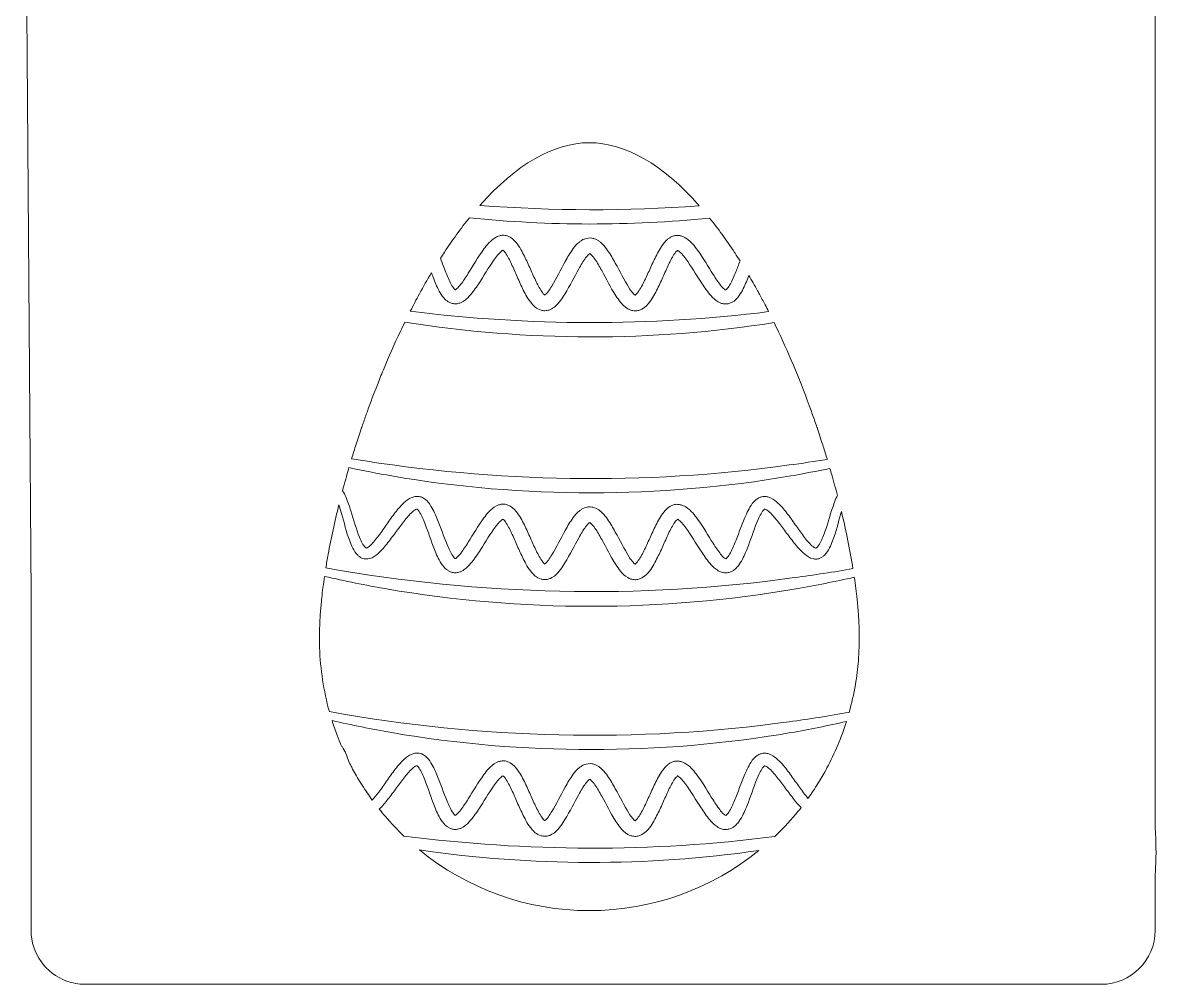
# Model space of a CAD drawing. Extents: x 272 to 737, y -980 to -2.
# Drawn here: x 272.3 to 736.9, y -980 to -586.1 of the extents above; entities that cross this region are included whole.
import ezdxf

# ---------------------------------------------------------------- set-up
doc = ezdxf.new("R2010")
doc.units = 0
doc.header["$MEASUREMENT"] = 0
doc.layers.add('Layer 1', color=7, linetype='Continuous', lineweight=0)

# ---------------------------------------------------------------- blocks, each defined once
blk = doc.blocks.new('Block_0')
at = {"layer": 'Layer 1'}
for points, knots in [([(736.57, -918.67), (736.5, -917.29), (736.43, -916.51), (736.43, -916.51), (736.43, -916.51), (736.43, -370.51), (736.43, -370.51), (736.43, -366.26), (736.34, -362.35), (736.18, -358.76), (736.18, -358.76), (736.18, -322.28), (736.18, -322.28), (736.18, -310.07), (726.28, -300.17), (714.06, -300.17), (714.06, -300.17), (596.39, -300.17), (596.39, -300.17), (619.32, -271.42), (644.44, -230.92), (646.09, -228.24), (688.66, -162.5), (712.99, -66.27), (713.24, -65.31), (713.24, -65.31), (713.27, -65.16), (713.27, -65.16), (719.02, -36.17), (717.82, -16.73), (709.69, -7.37), (705.44, -2.48), (700.77, -2.12), (699.49, -2.12), (699.49, -2.12), (699.49, -2.12), (699.47, -2.12), (698.53, -2.04), (697.58, -2), (696.62, -2), (654.02, -2), (607.28, -80.5), (604.76, -84.78), (574.05, -131.58), (555.55, -191.28), (545.43, -233.15), (539.96, -255.81), (536.28, -275.83), (533.97, -290.24), (533.37, -293.94), (532.87, -297.26), (532.45, -300.17), (532.45, -300.17), (471.26, -300.17), (471.26, -300.17), (471.01, -287.17), (469.73, -251.17), (463.05, -209.14), (458.12, -178.21), (451.29, -150.11), (442.72, -125.62), (431.97, -94.86), (418.45, -69.72), (402.52, -50.85), (389.88, -35.9), (369.76, -29.46), (351.27, -34.45), (331.4, -39.82), (316.34, -56.19), (306.52, -83.1), (305.93, -84.56), (298.29, -103.45), (294.36, -130.59), (290.67, -156.14), (289.78, -193.98), (306.56, -229.18), (307.2, -230.84), (312.43, -243.08), (327.49, -244.24), (327.71, -244.27), (327.92, -244.27), (328.14, -244.27), (337, -244.27), (347.8, -230.75), (356.26, -215.92), (358.48, -222.07), (363.15, -233.86), (370.72, -248.29), (378.29, -262.72), (389.95, -281.88), (406.1, -300.17), (406.1, -300.17), (294.94, -300.17), (294.94, -300.17), (282.72, -300.17), (272.82, -310.07), (272.82, -322.28), (272.82, -322.28), (272.82, -344.67), (272.82, -344.67), (272.27, -347.98), (272.26, -350.07), (272.26, -350.07), (272.26, -350.07), (272.82, -425.22), (272.82, -425.22), (272.82, -425.22), (272.82, -452.53), (272.82, -452.53), (272.82, -452.53), (273.02, -452.53), (273.02, -452.53), (273.02, -452.53), (275.74, -820.75), (275.74, -820.75), (275.74, -820.75), (275.74, -957.89), (275.74, -957.89), (275.74, -967.42), (281.78, -975.55), (290.24, -978.65), (290.24, -978.66), (290.24, -978.66), (290.26, -978.65), (292.63, -979.52), (295.18, -980), (297.85, -980), (297.85, -980), (298.05, -980), (298.05, -980), (298.05, -980), (713.72, -980), (713.72, -980), (713.72, -980), (714.26, -980), (714.26, -980), (726.47, -980), (736.37, -970.1), (736.37, -957.89), (736.37, -957.89), (736.37, -935.48), (736.37, -935.48), (736.45, -934.4), (736.52, -933.35), (736.57, -932.32), (736.87, -926.32), (736.7, -921.34), (736.57, -918.67)], [0, 0, 0, 0, 1, 1, 1, 2, 2, 2, 3, 3, 3, 4, 4, 4, 5, 5, 5, 6, 6, 6, 7, 7, 7, 8, 8, 8, 9, 9, 9, 10, 10, 10, 11, 11, 11, 12, 12, 12, 13, 13, 13, 14, 14, 14, 15, 15, 15, 16, 16, 16, 17, 17, 17, 18, 18, 18, 19, 19, 19, 20, 20, 20, 21, 21, 21, 22, 22, 22, 23, 23, 23, 24, 24, 24, 25, 25, 25, 26, 26, 26, 27, 27, 27, 28, 28, 28, 29, 29, 29, 30, 30, 30, 31, 31, 31, 32, 32, 32, 33, 33, 33, 34, 34, 34, 35, 35, 35, 36, 36, 36, 37, 37, 37, 38, 38, 38, 39, 39, 39, 40, 40, 40, 41, 41, 41, 42, 42, 42, 43, 43, 43, 44, 44, 44, 45, 45, 45, 46, 46, 46, 47, 47, 47, 48, 48, 48, 49, 49, 49, 49]), ([(459.65, -660.93), (474.45, -644.26), (489.84, -635.28), (504.5, -635.28), (519.28, -635.28), (534.61, -644.14), (549.56, -661.08), (519.65, -663.32), (489.57, -663.24), (459.65, -660.93)], [0, 0, 0, 0, 1, 1, 1, 2, 2, 2, 3, 3, 3, 3]), ([(553.79, -666.13), (555.52, -668.28), (557.24, -670.53), (558.95, -672.89), (560.65, -675.24), (562.35, -677.71), (564.04, -680.27), (564.09, -680.37), (564.16, -680.45), (564.21, -680.55), (564.88, -681.57), (565.57, -682.62), (566.25, -683.7), (565.67, -685.2), (565.13, -686.67), (564.54, -688.13), (563.85, -689.86), (563.11, -691.58), (562.29, -693.08), (561.88, -693.83), (561.43, -694.5), (561.01, -695.01), (560.79, -695.27), (560.59, -695.44), (560.45, -695.54), (560.42, -695.57), (560.41, -695.58), (560.38, -695.58), (560.29, -695.54), (560.09, -695.43), (559.89, -695.27), (559.41, -694.9), (558.85, -694.31), (558.32, -693.66), (557.24, -692.35), (556.22, -690.78), (555.21, -689.21), (553.18, -686.02), (551.27, -682.65), (548.87, -679.31), (548.27, -678.47), (547.58, -677.63), (546.86, -676.8), (546.1, -675.96), (545.27, -675.12), (544.05, -674.34), (543.89, -674.24), (543.75, -674.16), (543.59, -674.07), (543.59, -674.07), (543.03, -673.81), (543.03, -673.81), (542.69, -673.62), (542.22, -673.49), (541.76, -673.39), (541.34, -673.25), (540.75, -673.26), (540.25, -673.25), (539.73, -673.3), (539.13, -673.4), (538.69, -673.58), (538.24, -673.75), (537.78, -673.96), (537.45, -674.18), (537.45, -674.18), (536.93, -674.53), (536.93, -674.53), (536.78, -674.64), (536.64, -674.76), (536.51, -674.89), (536.51, -674.89), (536.1, -675.24), (536.1, -675.24), (536.1, -675.24), (535.76, -675.6), (535.76, -675.6), (535.54, -675.84), (535.31, -676.07), (535.13, -676.32), (534.35, -677.26), (533.78, -678.19), (533.23, -679.1), (532.69, -680.02), (532.22, -680.92), (531.76, -681.83), (530.87, -683.63), (530.05, -685.42), (529.25, -687.18), (528.46, -688.94), (527.67, -690.67), (526.84, -692.32), (526.03, -693.97), (525.14, -695.55), (524.22, -696.77), (523.88, -697.22), (523.48, -697.6), (523.25, -697.76), (522.99, -697.57), (522.52, -697.12), (522.12, -696.62), (521.62, -696.03), (521.13, -695.31), (520.66, -694.57), (518.75, -691.54), (517.04, -688.06), (515.14, -684.61), (514.19, -682.87), (513.19, -681.12), (511.95, -679.36), (511.32, -678.47), (510.64, -677.57), (509.74, -676.69), (509.74, -676.69), (509.01, -676.02), (509.01, -676.02), (508.72, -675.8), (508.42, -675.58), (508.13, -675.36), (507.75, -675.16), (507.42, -674.95), (507, -674.78), (506.78, -674.69), (506.55, -674.61), (506.32, -674.54), (506.1, -674.46), (505.87, -674.41), (505.58, -674.37), (504.55, -674.18), (503.34, -674.37), (502.5, -674.71), (502.27, -674.79), (502.08, -674.89), (501.9, -674.98), (501.9, -674.98), (501.34, -675.3), (501.34, -675.3), (500.98, -675.5), (500.72, -675.72), (500.43, -675.94), (499.35, -676.84), (498.61, -677.74), (497.93, -678.62), (496.61, -680.4), (495.6, -682.17), (494.61, -683.9), (492.69, -687.38), (491.01, -690.86), (489.14, -693.97), (488.67, -694.72), (488.19, -695.47), (487.7, -696.13), (487.22, -696.77), (486.7, -697.34), (486.32, -697.64), (486.29, -697.67), (486.27, -697.68), (486.24, -697.69), (486.09, -697.57), (485.84, -697.38), (485.64, -697.11), (484.74, -696.06), (483.84, -694.45), (483.02, -692.82), (482.2, -691.2), (481.42, -689.47), (480.64, -687.72), (479.85, -685.96), (479.06, -684.18), (478.19, -682.36), (477.32, -680.55), (476.39, -678.73), (475.05, -676.85), (474.33, -675.92), (473.56, -674.91), (472.08, -673.99), (471.71, -673.77), (471.23, -673.56), (470.77, -673.41), (470.22, -673.29), (469.65, -673.14), (469.14, -673.19), (468.87, -673.19), (468.61, -673.21), (468.34, -673.25), (468.11, -673.29), (467.88, -673.34), (467.66, -673.41), (467.17, -673.52), (466.81, -673.7), (466.44, -673.88), (465.02, -674.6), (464.15, -675.47), (463.35, -676.29), (462.54, -677.14), (461.9, -677.97), (461.27, -678.8), (458.82, -682.17), (456.91, -685.54), (454.89, -688.75), (453.89, -690.36), (452.87, -691.91), (451.81, -693.27), (451.29, -693.94), (450.73, -694.57), (450.24, -695.02), (450.11, -695.12), (449.99, -695.23), (449.88, -695.31), (449.79, -695.36), (449.66, -695.47), (449.6, -695.48), (449.6, -695.48), (449.58, -695.5), (449.57, -695.51), (449.53, -695.48), (449.49, -695.46), (449.43, -695.42), (449.35, -695.32), (449.27, -695.27), (449.16, -695.14), (448.75, -694.72), (448.3, -694.04), (447.89, -693.32), (447.06, -691.84), (446.34, -690.12), (445.64, -688.39), (444.89, -686.51), (444.19, -684.59), (443.46, -682.62), (443.99, -681.77), (444.53, -680.94), (445.08, -680.12), (446.73, -677.61), (448.39, -675.2), (450.09, -672.88), (451.83, -670.48), (453.59, -668.17), (455.35, -665.99), (488.05, -669.39), (521.09, -669.42), (553.79, -666.13)], [0, 0, 0, 0, 1, 1, 1, 2, 2, 2, 3, 3, 3, 4, 4, 4, 5, 5, 5, 6, 6, 6, 7, 7, 7, 8, 8, 8, 9, 9, 9, 10, 10, 10, 11, 11, 11, 12, 12, 12, 13, 13, 13, 14, 14, 14, 15, 15, 15, 16, 16, 16, 17, 17, 17, 18, 18, 18, 19, 19, 19, 20, 20, 20, 21, 21, 21, 22, 22, 22, 23, 23, 23, 24, 24, 24, 25, 25, 25, 26, 26, 26, 27, 27, 27, 28, 28, 28, 29, 29, 29, 30, 30, 30, 31, 31, 31, 32, 32, 32, 33, 33, 33, 34, 34, 34, 35, 35, 35, 36, 36, 36, 37, 37, 37, 38, 38, 38, 39, 39, 39, 40, 40, 40, 41, 41, 41, 42, 42, 42, 43, 43, 43, 44, 44, 44, 45, 45, 45, 46, 46, 46, 47, 47, 47, 48, 48, 48, 49, 49, 49, 50, 50, 50, 51, 51, 51, 52, 52, 52, 53, 53, 53, 54, 54, 54, 55, 55, 55, 56, 56, 56, 57, 57, 57, 58, 58, 58, 59, 59, 59, 60, 60, 60, 61, 61, 61, 62, 62, 62, 63, 63, 63, 64, 64, 64, 65, 65, 65, 66, 66, 66, 67, 67, 67, 68, 68, 68, 69, 69, 69, 70, 70, 70, 71, 71, 71, 72, 72, 72, 73, 73, 73, 74, 74, 74, 75, 75, 75, 76, 76, 76, 77, 77, 77, 78, 78, 78, 79, 79, 79, 80, 80, 80, 80]), ([(444.98, -698.96), (445.19, -699.21), (445.48, -699.47), (445.74, -699.71), (446.01, -699.96), (446.38, -700.21), (446.7, -700.44), (447.09, -700.64), (447.51, -700.86), (447.96, -701.01), (448.46, -701.13), (448.95, -701.28), (449.5, -701.26), (449.77, -701.26), (450.06, -701.24), (450.32, -701.21), (450.55, -701.17), (450.78, -701.12), (451.03, -701.06), (451.53, -700.94), (451.85, -700.75), (452.24, -700.57), (452.61, -700.4), (452.87, -700.21), (453.2, -700), (453.48, -699.8), (453.72, -699.6), (453.97, -699.39), (454.93, -698.57), (455.67, -697.74), (456.35, -696.9), (457.69, -695.24), (458.8, -693.58), (459.87, -691.92), (462, -688.61), (463.93, -685.27), (466.07, -682.4), (466.62, -681.71), (467.15, -681.01), (467.7, -680.47), (468.22, -679.92), (468.79, -679.47), (469.1, -679.32), (469.32, -679.5), (469.74, -679.92), (470.11, -680.44), (471, -681.72), (471.85, -683.34), (472.64, -685.02), (473.43, -686.7), (474.18, -688.45), (474.96, -690.23), (475.73, -692.01), (476.52, -693.81), (477.44, -695.62), (478.38, -697.45), (479.29, -699.28), (480.89, -701.19), (481.31, -701.66), (481.76, -702.16), (482.36, -702.62), (482.94, -703.1), (483.73, -703.56), (484.7, -703.87), (485.2, -703.98), (485.75, -704.09), (486.31, -704.08), (486.88, -704.05), (487.47, -703.98), (487.92, -703.81), (488.15, -703.74), (488.41, -703.66), (488.61, -703.56), (488.61, -703.56), (489.18, -703.26), (489.18, -703.26), (489.59, -703.06), (489.85, -702.82), (490.17, -702.61), (491.3, -701.71), (492.04, -700.79), (492.72, -699.9), (493.4, -699), (493.96, -698.13), (494.5, -697.26), (496.63, -693.74), (498.31, -690.26), (500.15, -686.99), (501.05, -685.35), (501.99, -683.77), (502.99, -682.44), (503.48, -681.82), (504, -681.22), (504.41, -680.89), (504.5, -680.83), (504.6, -680.74), (504.67, -680.71), (504.68, -680.71), (504.69, -680.71), (504.69, -680.71), (504.78, -680.79), (504.87, -680.86), (504.97, -680.92), (504.97, -680.92), (505.31, -681.23), (505.31, -681.23), (505.79, -681.71), (506.29, -682.33), (506.8, -683.02), (507.78, -684.42), (508.71, -686.02), (509.61, -687.67), (511.45, -690.97), (513.14, -694.45), (515.36, -697.95), (515.94, -698.84), (516.52, -699.73), (517.27, -700.61), (518.04, -701.5), (518.83, -702.44), (520.27, -703.29), (520.27, -703.29), (520.85, -703.59), (520.85, -703.59), (521.04, -703.68), (521.3, -703.77), (521.53, -703.85), (521.77, -703.92), (521.99, -704), (522.27, -704.04), (522.54, -704.07), (522.83, -704.11), (523.11, -704.11), (523.67, -704.15), (524.19, -704.04), (524.72, -703.93), (525.16, -703.78), (525.66, -703.6), (526.04, -703.4), (527.57, -702.54), (528.4, -701.53), (529.16, -700.6), (530.57, -698.73), (531.53, -696.9), (532.43, -695.09), (533.33, -693.27), (534.12, -691.49), (534.9, -689.73), (535.69, -687.95), (536.47, -686.22), (537.27, -684.56), (537.68, -683.74), (538.09, -682.93), (538.53, -682.18), (538.95, -681.43), (539.41, -680.71), (539.86, -680.17), (540.15, -679.77), (540.48, -679.5), (540.64, -679.36), (540.67, -679.37), (540.7, -679.37), (540.71, -679.39), (540.76, -679.41), (540.82, -679.46), (540.86, -679.5), (541.28, -679.74), (541.86, -680.25), (542.4, -680.85), (542.95, -681.46), (543.49, -682.12), (544.02, -682.85), (546.17, -685.76), (548.1, -689.1), (550.27, -692.4), (551.38, -694.05), (552.48, -695.72), (553.89, -697.38), (554.6, -698.2), (555.36, -699.03), (556.41, -699.84), (556.96, -700.25), (557.58, -700.63), (558.39, -700.96), (558.78, -701.11), (559.28, -701.23), (559.75, -701.3), (560.29, -701.32), (560.86, -701.36), (561.34, -701.23), (561.58, -701.17), (561.83, -701.12), (562.07, -701.05), (562.29, -700.97), (562.5, -700.87), (562.71, -700.78), (563.15, -700.57), (563.46, -700.36), (563.79, -700.11), (564.43, -699.65), (564.91, -699.14), (565.32, -698.65), (566.12, -697.67), (566.7, -696.7), (567.22, -695.74), (568.21, -693.83), (568.96, -691.98), (569.67, -690.12), (569.73, -689.95), (569.79, -689.78), (569.85, -689.62), (571.05, -691.64), (572.26, -693.75), (573.48, -695.94), (573.71, -696.39), (573.95, -696.82), (574.2, -697.27), (574.99, -698.72), (575.8, -700.21), (576.57, -701.71), (577.05, -702.62), (577.53, -703.55), (577.99, -704.47), (529.26, -710.56), (479.84, -710.35), (431.11, -704.3), (432.35, -701.87), (433.61, -699.5), (434.86, -697.2), (436.46, -694.26), (438.08, -691.42), (439.72, -688.69), (439.75, -688.64), (439.77, -688.58), (439.81, -688.51), (440.03, -689.13), (440.26, -689.77), (440.5, -690.38), (441.21, -692.24), (441.94, -694.11), (442.98, -696.03), (443.51, -697), (444.08, -697.97), (444.98, -698.96)], [0, 0, 0, 0, 1, 1, 1, 2, 2, 2, 3, 3, 3, 4, 4, 4, 5, 5, 5, 6, 6, 6, 7, 7, 7, 8, 8, 8, 9, 9, 9, 10, 10, 10, 11, 11, 11, 12, 12, 12, 13, 13, 13, 14, 14, 14, 15, 15, 15, 16, 16, 16, 17, 17, 17, 18, 18, 18, 19, 19, 19, 20, 20, 20, 21, 21, 21, 22, 22, 22, 23, 23, 23, 24, 24, 24, 25, 25, 25, 26, 26, 26, 27, 27, 27, 28, 28, 28, 29, 29, 29, 30, 30, 30, 31, 31, 31, 32, 32, 32, 33, 33, 33, 34, 34, 34, 35, 35, 35, 36, 36, 36, 37, 37, 37, 38, 38, 38, 39, 39, 39, 40, 40, 40, 41, 41, 41, 42, 42, 42, 43, 43, 43, 44, 44, 44, 45, 45, 45, 46, 46, 46, 47, 47, 47, 48, 48, 48, 49, 49, 49, 50, 50, 50, 51, 51, 51, 52, 52, 52, 53, 53, 53, 54, 54, 54, 55, 55, 55, 56, 56, 56, 57, 57, 57, 58, 58, 58, 59, 59, 59, 60, 60, 60, 61, 61, 61, 62, 62, 62, 63, 63, 63, 64, 64, 64, 65, 65, 65, 66, 66, 66, 67, 67, 67, 68, 68, 68, 69, 69, 69, 70, 70, 70, 71, 71, 71, 72, 72, 72, 73, 73, 73, 74, 74, 74, 75, 75, 75, 76, 76, 76, 77, 77, 77, 78, 78, 78, 79, 79, 79, 80, 80, 80, 81, 81, 81, 81]), ([(580.23, -708.96), (580.83, -710.2), (581.43, -711.45), (582.02, -712.69), (586.81, -722.78), (591.29, -733.65), (595.39, -745), (595.41, -745.1), (595.45, -745.18), (595.48, -745.26), (596.2, -747.27), (596.85, -749.1), (597.42, -750.82), (597.53, -751.13), (597.64, -751.43), (597.73, -751.73), (597.77, -751.8), (597.8, -751.89), (597.83, -751.98), (598.61, -754.25), (599.37, -756.61), (600.13, -758.99), (600.71, -760.75), (601.27, -762.52), (601.81, -764.31), (601.88, -764.53), (601.93, -764.76), (602.02, -764.98), (596.82, -765.81), (591.62, -766.6), (586.41, -767.28), (526.94, -775.6), (466.31, -774.47), (407.07, -764.74), (407.67, -762.77), (408.29, -760.79), (408.93, -758.81), (409.64, -756.57), (410.37, -754.34), (411.14, -752.1), (411.18, -752), (411.21, -751.92), (411.23, -751.84), (411.36, -751.5), (411.47, -751.16), (411.58, -750.82), (412.16, -749.14), (412.73, -747.5), (413.29, -745.93), (413.38, -745.71), (413.46, -745.48), (413.54, -745.25), (414.86, -741.58), (416.23, -737.94), (417.62, -734.42), (418.37, -732.52), (419.17, -730.49), (420.12, -728.24), (422.34, -722.86), (424.64, -717.63), (426.99, -712.69), (427.62, -711.35), (428.25, -710.04), (428.89, -708.74), (478.91, -716.74), (530.19, -716.81), (580.23, -708.96)], [0, 0, 0, 0, 1, 1, 1, 2, 2, 2, 3, 3, 3, 4, 4, 4, 5, 5, 5, 6, 6, 6, 7, 7, 7, 8, 8, 8, 9, 9, 9, 10, 10, 10, 11, 11, 11, 12, 12, 12, 13, 13, 13, 14, 14, 14, 15, 15, 15, 16, 16, 16, 17, 17, 17, 18, 18, 18, 19, 19, 19, 20, 20, 20, 21, 21, 21, 22, 22, 22, 22]), ([(423.51, -771.77), (477.52, -781.03), (533.1, -781.02), (587.11, -771.76), (592.45, -770.82), (597.79, -769.79), (603.11, -768.69), (603.37, -769.56), (603.61, -770.42), (603.86, -771.27), (604.66, -774.1), (605.43, -776.94), (606.16, -779.74), (606.07, -779.93), (605.97, -780.13), (605.89, -780.32), (605.04, -782.22), (604.42, -784.1), (603.8, -785.96), (602.6, -789.67), (601.59, -793.41), (600.23, -796.8), (599.89, -797.66), (599.51, -798.47), (599.11, -799.2), (598.7, -799.94), (598.24, -800.61), (597.83, -800.99), (597.72, -801.1), (597.62, -801.13), (597.54, -801.21), (597.46, -801.25), (597.41, -801.28), (597.35, -801.32), (597.31, -801.28), (597.26, -801.36), (597.26, -801.32), (597.24, -801.32), (597.2, -801.31), (597.19, -801.31), (596.95, -801.26), (596.31, -800.88), (595.73, -800.36), (594.54, -799.3), (593.37, -797.85), (592.25, -796.37), (591.13, -794.88), (590.02, -793.31), (588.92, -791.73), (587.8, -790.15), (586.67, -788.55), (585.44, -786.97), (584.2, -785.38), (582.92, -783.8), (581.16, -782.32), (580.26, -781.58), (579.26, -780.8), (577.65, -780.36), (577.22, -780.28), (576.83, -780.17), (576.33, -780.2), (576.1, -780.2), (575.85, -780.2), (575.62, -780.21), (575.37, -780.26), (575.13, -780.32), (574.88, -780.39), (574.36, -780.51), (574.01, -780.73), (573.6, -780.94), (573.23, -781.16), (572.96, -781.4), (572.63, -781.65), (571.54, -782.63), (570.93, -783.6), (570.34, -784.55), (569.78, -785.51), (569.3, -786.44), (568.88, -787.36), (567.17, -791.1), (565.95, -794.76), (564.54, -798.28), (563.85, -800.01), (563.11, -801.73), (562.29, -803.23), (561.88, -803.98), (561.43, -804.65), (561.01, -805.15), (560.79, -805.41), (560.59, -805.59), (560.45, -805.68), (560.42, -805.71), (560.41, -805.72), (560.38, -805.74), (560.29, -805.68), (560.09, -805.57), (559.89, -805.41), (559.41, -805.06), (558.85, -804.46), (558.32, -803.8), (557.24, -802.49), (556.22, -800.92), (555.21, -799.35), (553.18, -796.16), (551.27, -792.79), (548.87, -789.45), (548.27, -788.62), (547.58, -787.77), (546.86, -786.94), (546.1, -786.11), (545.27, -785.26), (544.05, -784.48), (543.89, -784.39), (543.75, -784.31), (543.59, -784.21), (543.59, -784.21), (543.03, -783.95), (543.03, -783.95), (542.69, -783.76), (542.22, -783.64), (541.76, -783.53), (541.34, -783.41), (540.75, -783.41), (540.25, -783.39), (539.73, -783.45), (539.13, -783.54), (538.69, -783.72), (538.24, -783.9), (537.78, -784.1), (537.45, -784.33), (537.45, -784.33), (536.93, -784.68), (536.93, -784.68), (536.78, -784.8), (536.64, -784.91), (536.51, -785.03), (536.51, -785.03), (536.1, -785.38), (536.1, -785.38), (536.1, -785.38), (535.76, -785.75), (535.76, -785.75), (535.54, -785.99), (535.31, -786.23), (535.13, -786.46), (534.35, -787.4), (533.78, -788.33), (533.23, -789.25), (532.69, -790.16), (532.22, -791.06), (531.76, -791.97), (530.87, -793.77), (530.05, -795.56), (529.25, -797.32), (528.46, -799.08), (527.67, -800.81), (526.84, -802.46), (526.03, -804.1), (525.14, -805.71), (524.22, -806.91), (523.88, -807.36), (523.48, -807.74), (523.25, -807.91), (522.99, -807.72), (522.52, -807.28), (522.12, -806.76), (521.62, -806.18), (521.13, -805.45), (520.66, -804.72), (518.75, -801.69), (517.04, -798.21), (515.14, -794.76), (514.19, -793.02), (513.19, -791.26), (511.95, -789.5), (511.32, -788.62), (510.64, -787.73), (509.74, -786.83), (509.74, -786.83), (509.01, -786.16), (509.01, -786.16), (508.72, -785.94), (508.42, -785.73), (508.13, -785.52), (507.75, -785.3), (507.42, -785.1), (507, -784.93), (506.78, -784.84), (506.55, -784.77), (506.32, -784.69), (506.1, -784.62), (505.87, -784.55), (505.58, -784.53), (504.55, -784.32), (503.34, -784.51), (502.5, -784.85), (502.27, -784.93), (502.08, -785.03), (501.9, -785.14), (501.9, -785.14), (501.34, -785.44), (501.34, -785.44), (500.98, -785.64), (500.72, -785.86), (500.43, -786.09), (499.35, -786.98), (498.61, -787.88), (497.93, -788.77), (496.61, -790.54), (495.6, -792.32), (494.61, -794.05), (492.69, -797.53), (491.01, -801), (489.14, -804.12), (488.67, -804.87), (488.19, -805.62), (487.7, -806.27), (487.22, -806.91), (486.7, -807.5), (486.32, -807.78), (486.29, -807.8), (486.25, -807.83), (486.24, -807.84), (486.07, -807.72), (485.84, -807.53), (485.64, -807.25), (484.74, -806.2), (483.84, -804.59), (483.02, -802.98), (482.2, -801.33), (481.42, -799.61), (480.64, -797.87), (479.85, -796.11), (479.06, -794.32), (478.19, -792.51), (477.32, -790.71), (476.39, -788.88), (475.05, -786.99), (474.33, -786.07), (473.56, -785.06), (472.08, -784.13), (471.71, -783.91), (471.23, -783.71), (470.77, -783.56), (470.22, -783.42), (469.65, -783.3), (469.14, -783.34), (468.87, -783.34), (468.61, -783.37), (468.34, -783.39), (468.11, -783.42), (467.88, -783.49), (467.66, -783.56), (467.17, -783.67), (466.81, -783.84), (466.44, -784.02), (465.02, -784.74), (464.15, -785.62), (463.35, -786.44), (462.54, -787.27), (461.9, -788.11), (461.27, -788.96), (458.82, -792.32), (456.91, -795.68), (454.89, -798.9), (453.89, -800.5), (452.87, -802.06), (451.81, -803.43), (451.29, -804.09), (450.73, -804.72), (450.24, -805.17), (450.11, -805.26), (449.99, -805.38), (449.88, -805.45), (449.79, -805.51), (449.66, -805.62), (449.6, -805.63), (449.6, -805.63), (449.58, -805.64), (449.57, -805.64), (449.53, -805.63), (449.49, -805.6), (449.43, -805.56), (449.35, -805.47), (449.27, -805.41), (449.16, -805.29), (448.75, -804.87), (448.3, -804.18), (447.89, -803.46), (447.06, -801.99), (446.34, -800.27), (445.64, -798.54), (444.25, -795.04), (443.03, -791.36), (441.4, -787.64), (440.99, -786.71), (440.52, -785.77), (439.99, -784.81), (439.45, -783.86), (438.85, -782.89), (437.86, -781.89), (437.37, -781.4), (436.72, -780.9), (435.86, -780.51), (435.42, -780.34), (434.88, -780.19), (434.4, -780.15), (433.93, -780.12), (433.42, -780.11), (433.01, -780.21), (431.27, -780.54), (430.21, -781.35), (429.28, -782.07), (428.36, -782.82), (427.62, -783.6), (426.92, -784.38), (426.21, -785.15), (425.59, -785.94), (424.96, -786.74), (423.73, -788.33), (422.6, -789.93), (421.49, -791.52), (420.37, -793.11), (419.3, -794.69), (418.18, -796.19), (417.06, -797.68), (415.9, -799.14), (414.71, -800.24), (414.15, -800.77), (413.49, -801.21), (413.23, -801.25), (413.19, -801.25), (413.14, -801.28), (413.13, -801.28), (413.13, -801.29), (413.13, -801.29), (413.13, -801.29), (413.1, -801.28), (413.1, -801.26), (413.08, -801.26), (413.05, -801.31), (412.98, -801.21), (412.91, -801.21), (412.84, -801.15), (412.75, -801.06), (412.65, -801), (412.24, -800.65), (411.79, -799.98), (411.38, -799.26), (410.99, -798.54), (410.62, -797.72), (410.28, -796.87), (408.93, -793.46), (407.93, -789.72), (406.76, -786.01), (406.15, -784.13), (405.53, -782.26), (404.7, -780.36), (404.33, -779.52), (403.91, -778.67), (403.35, -777.83), (403.35, -777.81), (403.35, -777.81), (403.35, -777.81), (404.18, -774.69), (405.07, -771.54), (406, -768.37), (411.81, -769.61), (417.66, -770.72), (423.51, -771.77)], [0, 0, 0, 0, 1, 1, 1, 2, 2, 2, 3, 3, 3, 4, 4, 4, 5, 5, 5, 6, 6, 6, 7, 7, 7, 8, 8, 8, 9, 9, 9, 10, 10, 10, 11, 11, 11, 12, 12, 12, 13, 13, 13, 14, 14, 14, 15, 15, 15, 16, 16, 16, 17, 17, 17, 18, 18, 18, 19, 19, 19, 20, 20, 20, 21, 21, 21, 22, 22, 22, 23, 23, 23, 24, 24, 24, 25, 25, 25, 26, 26, 26, 27, 27, 27, 28, 28, 28, 29, 29, 29, 30, 30, 30, 31, 31, 31, 32, 32, 32, 33, 33, 33, 34, 34, 34, 35, 35, 35, 36, 36, 36, 37, 37, 37, 38, 38, 38, 39, 39, 39, 40, 40, 40, 41, 41, 41, 42, 42, 42, 43, 43, 43, 44, 44, 44, 45, 45, 45, 46, 46, 46, 47, 47, 47, 48, 48, 48, 49, 49, 49, 50, 50, 50, 51, 51, 51, 52, 52, 52, 53, 53, 53, 54, 54, 54, 55, 55, 55, 56, 56, 56, 57, 57, 57, 58, 58, 58, 59, 59, 59, 60, 60, 60, 61, 61, 61, 62, 62, 62, 63, 63, 63, 64, 64, 64, 65, 65, 65, 66, 66, 66, 67, 67, 67, 68, 68, 68, 69, 69, 69, 70, 70, 70, 71, 71, 71, 72, 72, 72, 73, 73, 73, 74, 74, 74, 75, 75, 75, 76, 76, 76, 77, 77, 77, 78, 78, 78, 79, 79, 79, 80, 80, 80, 81, 81, 81, 82, 82, 82, 83, 83, 83, 84, 84, 84, 85, 85, 85, 86, 86, 86, 87, 87, 87, 88, 88, 88, 89, 89, 89, 90, 90, 90, 91, 91, 91, 92, 92, 92, 93, 93, 93, 94, 94, 94, 95, 95, 95, 96, 96, 96, 97, 97, 97, 98, 98, 98, 99, 99, 99, 100, 100, 100, 101, 101, 101, 102, 102, 102, 103, 103, 103, 104, 104, 104, 105, 105, 105, 106, 106, 106, 107, 107, 107, 108, 108, 108, 109, 109, 109, 110, 110, 110, 111, 111, 111, 112, 112, 112, 113, 113, 113, 114, 114, 114, 115, 115, 115, 116, 116, 116, 117, 117, 117, 118, 118, 118, 119, 119, 119, 120, 120, 120, 121, 121, 121, 122, 122, 122, 123, 123, 123, 123]), ([(406.28, -798.41), (406.64, -799.37), (407.03, -800.34), (407.54, -801.31), (408.06, -802.29), (408.61, -803.28), (409.61, -804.25), (409.9, -804.5), (410.17, -804.74), (410.48, -804.96), (410.87, -805.15), (411.18, -805.38), (411.62, -805.52), (412.44, -805.85), (413.54, -805.85), (414.33, -805.64), (414.74, -805.55), (415.07, -805.4), (415.44, -805.26), (415.72, -805.1), (416.04, -804.95), (416.32, -804.77), (416.32, -804.77), (417.09, -804.24), (417.09, -804.24), (417.09, -804.24), (417.76, -803.69), (417.76, -803.69), (419.45, -802.22), (420.72, -800.65), (421.96, -799.08), (423.18, -797.51), (424.34, -795.93), (425.48, -794.39), (426.64, -792.85), (427.75, -791.31), (428.91, -789.86), (429.5, -789.14), (430.07, -788.43), (430.67, -787.8), (431.27, -787.14), (431.89, -786.53), (432.49, -786.08), (433.06, -785.62), (433.68, -785.32), (433.84, -785.32), (433.89, -785.36), (434.02, -785.41), (434.18, -785.6), (434.55, -785.99), (435, -786.65), (435.39, -787.38), (435.79, -788.13), (436.17, -788.92), (436.51, -789.76), (437.94, -793.15), (439.1, -796.83), (440.5, -800.53), (441.21, -802.38), (441.94, -804.25), (442.98, -806.18), (443.51, -807.13), (444.08, -808.11), (444.98, -809.11), (445.19, -809.37), (445.48, -809.61), (445.74, -809.86), (446.01, -810.1), (446.38, -810.35), (446.7, -810.57), (447.09, -810.79), (447.51, -811), (447.96, -811.15), (448.46, -811.28), (448.95, -811.43), (449.5, -811.4), (449.77, -811.4), (450.06, -811.39), (450.32, -811.36), (450.55, -811.32), (450.78, -811.26), (451.03, -811.21), (451.53, -811.09), (451.85, -810.9), (452.24, -810.72), (452.61, -810.54), (452.87, -810.35), (453.2, -810.14), (453.48, -809.95), (453.72, -809.75), (453.97, -809.54), (454.93, -808.71), (455.67, -807.88), (456.35, -807.06), (457.69, -805.38), (458.8, -803.72), (459.87, -802.07), (462, -798.77), (463.93, -795.41), (466.07, -792.55), (466.62, -791.85), (467.15, -791.17), (467.7, -790.62), (468.22, -790.06), (468.8, -789.6), (469.1, -789.46), (469.34, -789.64), (469.74, -790.08), (470.11, -790.58), (471, -791.86), (471.85, -793.49), (472.64, -795.17), (473.43, -796.84), (474.18, -798.59), (474.96, -800.38), (475.73, -802.15), (476.52, -803.95), (477.44, -805.78), (478.38, -807.59), (479.29, -809.44), (480.89, -811.33), (481.31, -811.82), (481.76, -812.3), (482.36, -812.76), (482.94, -813.24), (483.73, -813.71), (484.7, -814.01), (485.2, -814.13), (485.75, -814.24), (486.31, -814.22), (486.88, -814.21), (487.47, -814.13), (487.92, -813.96), (488.15, -813.88), (488.41, -813.8), (488.61, -813.71), (488.61, -813.71), (489.18, -813.41), (489.18, -813.41), (489.59, -813.19), (489.85, -812.97), (490.17, -812.75), (491.3, -811.85), (492.04, -810.94), (492.72, -810.05), (493.4, -809.16), (493.96, -808.28), (494.5, -807.39), (496.63, -803.88), (498.31, -800.4), (500.15, -797.13), (501.05, -795.51), (501.99, -793.91), (502.99, -792.6), (503.48, -791.96), (504, -791.37), (504.41, -791.03), (504.5, -790.98), (504.6, -790.88), (504.67, -790.86), (504.68, -790.86), (504.69, -790.86), (504.69, -790.86), (504.78, -790.94), (504.87, -791.01), (504.97, -791.06), (504.97, -791.06), (505.31, -791.37), (505.31, -791.37), (505.79, -791.85), (506.29, -792.48), (506.8, -793.16), (507.78, -794.57), (508.71, -796.16), (509.61, -797.81), (511.45, -801.11), (513.14, -804.59), (515.36, -808.1), (515.94, -808.99), (516.52, -809.87), (517.27, -810.76), (518.04, -811.65), (518.83, -812.59), (520.27, -813.43), (520.27, -813.43), (520.85, -813.73), (520.85, -813.73), (521.04, -813.83), (521.3, -813.91), (521.53, -813.99), (521.77, -814.06), (521.99, -814.14), (522.27, -814.18), (522.54, -814.21), (522.83, -814.25), (523.11, -814.26), (523.67, -814.29), (524.19, -814.18), (524.72, -814.07), (525.16, -813.92), (525.66, -813.75), (526.04, -813.54), (527.57, -812.68), (528.4, -811.67), (529.16, -810.75), (530.57, -808.88), (531.53, -807.05), (532.43, -805.23), (533.33, -803.43), (534.12, -801.63), (534.9, -799.87), (535.69, -798.1), (536.47, -796.37), (537.27, -794.7), (537.68, -793.88), (538.09, -793.07), (538.53, -792.33), (538.95, -791.58), (539.41, -790.86), (539.86, -790.31), (540.15, -789.93), (540.49, -789.64), (540.64, -789.52), (540.67, -789.52), (540.7, -789.53), (540.71, -789.55), (540.76, -789.56), (540.82, -789.6), (540.86, -789.63), (541.28, -789.89), (541.86, -790.39), (542.4, -790.99), (542.95, -791.61), (543.49, -792.27), (544.02, -793), (546.17, -795.9), (548.1, -799.25), (550.27, -802.55), (551.38, -804.2), (552.48, -805.86), (553.89, -807.53), (554.6, -808.34), (555.36, -809.18), (556.41, -809.98), (556.96, -810.39), (557.58, -810.77), (558.39, -811.1), (558.78, -811.25), (559.28, -811.37), (559.75, -811.44), (560.29, -811.47), (560.86, -811.5), (561.34, -811.37), (561.58, -811.32), (561.83, -811.26), (562.07, -811.2), (562.29, -811.11), (562.5, -811.02), (562.71, -810.92), (563.15, -810.73), (563.46, -810.5), (563.79, -810.25), (564.43, -809.79), (564.91, -809.29), (565.32, -808.79), (566.12, -807.81), (566.7, -806.84), (567.22, -805.89), (568.21, -803.99), (568.96, -802.12), (569.67, -800.27), (571.08, -796.58), (572.25, -792.9), (573.71, -789.56), (574.08, -788.73), (574.46, -787.94), (574.87, -787.23), (575.28, -786.52), (575.74, -785.86), (576.1, -785.55), (576.16, -785.51), (576.25, -785.41), (576.29, -785.4), (576.3, -785.4), (576.33, -785.37), (576.33, -785.37), (576.33, -785.37), (576.38, -785.37), (576.38, -785.37), (576.4, -785.37), (576.4, -785.37), (576.41, -785.37), (576.68, -785.41), (577.32, -785.77), (577.91, -786.26), (579.13, -787.24), (580.34, -788.65), (581.5, -790.08), (582.66, -791.52), (583.79, -793.07), (584.94, -794.61), (586.08, -796.15), (587.26, -797.73), (588.5, -799.29), (589.75, -800.84), (591.03, -802.4), (592.78, -803.87), (593.67, -804.58), (594.65, -805.37), (596.33, -805.72), (596.53, -805.77), (596.75, -805.81), (596.97, -805.82), (597.2, -805.82), (597.45, -805.82), (597.68, -805.79), (597.94, -805.78), (598.16, -805.74), (598.37, -805.67), (598.58, -805.62), (598.8, -805.55), (599, -805.47), (599.38, -805.3), (599.75, -805.1), (600.08, -804.89), (600.37, -804.66), (600.68, -804.43), (600.9, -804.18), (601.88, -803.21), (602.45, -802.22), (602.96, -801.25), (603.45, -800.28), (603.86, -799.31), (604.2, -798.37), (605.62, -794.55), (606.52, -790.79), (607.58, -787.12), (607.66, -786.86), (607.73, -786.6), (607.81, -786.34), (609.78, -794.44), (611.36, -802.29), (612.55, -809.72), (604.57, -811.09), (596.59, -812.38), (588.58, -813.42), (524.86, -822.33), (459.83, -820.66), (396.5, -809.45), (396.79, -807.66), (397.12, -805.78), (397.47, -803.84), (398.67, -797.31), (400.14, -790.5), (401.86, -783.56), (402.26, -784.72), (402.61, -785.93), (402.95, -787.14), (404, -790.81), (404.88, -794.59), (406.28, -798.41)], [0, 0, 0, 0, 1, 1, 1, 2, 2, 2, 3, 3, 3, 4, 4, 4, 5, 5, 5, 6, 6, 6, 7, 7, 7, 8, 8, 8, 9, 9, 9, 10, 10, 10, 11, 11, 11, 12, 12, 12, 13, 13, 13, 14, 14, 14, 15, 15, 15, 16, 16, 16, 17, 17, 17, 18, 18, 18, 19, 19, 19, 20, 20, 20, 21, 21, 21, 22, 22, 22, 23, 23, 23, 24, 24, 24, 25, 25, 25, 26, 26, 26, 27, 27, 27, 28, 28, 28, 29, 29, 29, 30, 30, 30, 31, 31, 31, 32, 32, 32, 33, 33, 33, 34, 34, 34, 35, 35, 35, 36, 36, 36, 37, 37, 37, 38, 38, 38, 39, 39, 39, 40, 40, 40, 41, 41, 41, 42, 42, 42, 43, 43, 43, 44, 44, 44, 45, 45, 45, 46, 46, 46, 47, 47, 47, 48, 48, 48, 49, 49, 49, 50, 50, 50, 51, 51, 51, 52, 52, 52, 53, 53, 53, 54, 54, 54, 55, 55, 55, 56, 56, 56, 57, 57, 57, 58, 58, 58, 59, 59, 59, 60, 60, 60, 61, 61, 61, 62, 62, 62, 63, 63, 63, 64, 64, 64, 65, 65, 65, 66, 66, 66, 67, 67, 67, 68, 68, 68, 69, 69, 69, 70, 70, 70, 71, 71, 71, 72, 72, 72, 73, 73, 73, 74, 74, 74, 75, 75, 75, 76, 76, 76, 77, 77, 77, 78, 78, 78, 79, 79, 79, 80, 80, 80, 81, 81, 81, 82, 82, 82, 83, 83, 83, 84, 84, 84, 85, 85, 85, 86, 86, 86, 87, 87, 87, 88, 88, 88, 89, 89, 89, 90, 90, 90, 91, 91, 91, 92, 92, 92, 93, 93, 93, 94, 94, 94, 95, 95, 95, 96, 96, 96, 97, 97, 97, 98, 98, 98, 99, 99, 99, 100, 100, 100, 101, 101, 101, 102, 102, 102, 103, 103, 103, 104, 104, 104, 105, 105, 105, 106, 106, 106, 107, 107, 107, 108, 108, 108, 109, 109, 109, 110, 110, 110, 111, 111, 111, 112, 112, 112, 113, 113, 113, 114, 114, 114, 115, 115, 115, 116, 116, 116, 117, 117, 117, 118, 118, 118, 119, 119, 119, 120, 120, 120, 120]), ([(615.06, -842), (615, -843.81), (614.89, -845.63), (614.76, -847.44), (614.5, -850.65), (614.09, -853.94), (613.53, -857.2), (612.87, -861.08), (612.02, -864.89), (610.98, -868.6), (602.81, -870.01), (594.62, -871.36), (586.41, -872.42), (523.89, -881.16), (460.07, -879.47), (397.96, -868.31), (395.59, -859.77), (394.25, -850.98), (393.95, -842.04), (393.91, -840.78), (393.88, -839.53), (393.88, -838.27), (393.88, -837.4), (393.9, -836.51), (393.91, -835.61), (393.95, -833.51), (394.06, -831.33), (394.21, -829.07), (394.22, -828.82), (394.24, -828.56), (394.25, -828.32), (394.39, -826.49), (394.55, -824.61), (394.76, -822.68), (394.77, -822.42), (394.8, -822.15), (394.82, -821.89), (395.14, -818.97), (395.52, -815.96), (395.97, -812.9), (395.97, -812.89), (395.97, -812.89), (395.97, -812.89), (404.36, -814.84), (412.83, -816.5), (421.32, -818.03), (476.77, -827.54), (533.83, -827.52), (589.29, -818.02), (597.26, -816.6), (605.19, -815.04), (613.08, -813.24), (613.08, -813.24), (613.08, -813.26), (613.08, -813.26), (613.54, -816.37), (613.93, -819.38), (614.23, -822.31), (614.23, -822.42), (614.24, -822.53), (614.25, -822.64), (614.48, -824.81), (614.66, -826.95), (614.8, -829.03), (614.84, -829.61), (614.88, -830.21), (614.91, -830.8), (615, -832.41), (615.06, -833.99), (615.08, -835.53), (615.11, -836.46), (615.13, -837.37), (615.13, -838.27), (615.13, -839.5), (615.1, -840.74), (615.06, -842)], [0, 0, 0, 0, 1, 1, 1, 2, 2, 2, 3, 3, 3, 4, 4, 4, 5, 5, 5, 6, 6, 6, 7, 7, 7, 8, 8, 8, 9, 9, 9, 10, 10, 10, 11, 11, 11, 12, 12, 12, 13, 13, 13, 14, 14, 14, 15, 15, 15, 16, 16, 16, 17, 17, 17, 18, 18, 18, 19, 19, 19, 20, 20, 20, 21, 21, 21, 22, 22, 22, 23, 23, 23, 24, 24, 24, 25, 25, 25, 25]), ([(588.92, -896.87), (587.8, -895.28), (586.67, -893.7), (585.44, -892.11), (584.2, -890.52), (582.92, -888.94), (581.16, -887.44), (580.26, -886.72), (579.26, -885.94), (577.65, -885.5), (577.22, -885.42), (576.83, -885.31), (576.33, -885.34), (576.1, -885.34), (575.85, -885.34), (575.62, -885.35), (575.37, -885.39), (575.13, -885.46), (574.88, -885.53), (574.36, -885.65), (574.01, -885.87), (573.6, -886.08), (573.23, -886.31), (572.96, -886.54), (572.63, -886.79), (571.54, -887.77), (570.93, -888.74), (570.34, -889.69), (569.78, -890.63), (569.3, -891.59), (568.88, -892.51), (567.17, -896.23), (565.95, -899.89), (564.54, -903.41), (563.85, -905.15), (563.11, -906.87), (562.29, -908.37), (561.88, -909.12), (561.43, -909.79), (561.01, -910.29), (560.79, -910.55), (560.59, -910.74), (560.45, -910.84), (560.42, -910.85), (560.41, -910.86), (560.38, -910.86), (560.29, -910.82), (560.09, -910.73), (559.89, -910.55), (559.41, -910.18), (558.85, -909.59), (558.32, -908.94), (557.24, -907.63), (556.22, -906.06), (555.21, -904.49), (553.18, -901.3), (551.27, -897.93), (548.87, -894.59), (548.27, -893.76), (547.58, -892.91), (546.86, -892.08), (546.1, -891.25), (545.27, -890.41), (544.05, -889.64), (543.89, -889.54), (543.75, -889.43), (543.59, -889.35), (543.59, -889.35), (543.03, -889.09), (543.03, -889.09), (542.69, -888.91), (542.22, -888.78), (541.76, -888.67), (541.34, -888.53), (540.75, -888.54), (540.25, -888.53), (539.73, -888.59), (539.13, -888.68), (538.69, -888.86), (538.24, -889.04), (537.78, -889.24), (537.45, -889.46), (537.45, -889.46), (536.93, -889.81), (536.93, -889.81), (536.78, -889.92), (536.64, -890.05), (536.51, -890.17), (536.51, -890.17), (536.1, -890.52), (536.1, -890.52), (536.1, -890.52), (535.76, -890.88), (535.76, -890.88), (535.54, -891.12), (535.31, -891.36), (535.13, -891.6), (534.35, -892.54), (533.78, -893.47), (533.23, -894.38), (532.69, -895.3), (532.22, -896.21), (531.76, -897.11), (530.87, -898.93), (530.05, -900.7), (529.25, -902.46), (528.46, -904.22), (527.67, -905.95), (526.84, -907.6), (526.03, -909.25), (525.14, -910.84), (524.22, -912.05), (523.88, -912.5), (523.48, -912.87), (523.25, -913.05), (522.99, -912.85), (522.52, -912.4), (522.12, -911.9), (521.62, -911.31), (521.13, -910.59), (520.66, -909.85), (518.75, -906.84), (517.04, -903.35), (515.14, -899.89), (514.19, -898.16), (513.19, -896.4), (511.95, -894.64), (511.32, -893.76), (510.64, -892.87), (509.74, -891.97), (509.74, -891.97), (509.01, -891.3), (509.01, -891.3), (508.72, -891.08), (508.42, -890.86), (508.13, -890.66), (507.75, -890.45), (507.42, -890.25), (507, -890.06), (506.78, -889.98), (506.55, -889.9), (506.32, -889.83), (506.1, -889.75), (505.87, -889.69), (505.58, -889.65), (504.55, -889.46), (503.34, -889.65), (502.5, -889.99), (502.27, -890.07), (502.08, -890.17), (501.9, -890.26), (501.9, -890.26), (501.34, -890.58), (501.34, -890.58), (500.98, -890.78), (500.72, -891), (500.43, -891.23), (499.35, -892.12), (498.61, -893.02), (497.93, -893.91), (496.61, -895.69), (495.6, -897.45), (494.61, -899.19), (492.69, -902.66), (491.01, -906.14), (489.14, -909.25), (488.67, -910.02), (488.19, -910.75), (487.7, -911.41), (487.22, -912.05), (486.7, -912.64), (486.32, -912.94), (486.29, -912.95), (486.27, -912.96), (486.24, -912.99), (486.09, -912.85), (485.84, -912.66), (485.64, -912.39), (484.74, -911.34), (483.84, -909.73), (483.02, -908.12), (482.2, -906.48), (481.42, -904.75), (480.64, -902.99), (479.85, -901.25), (479.06, -899.46), (478.19, -897.64), (477.32, -895.84), (476.39, -894.02), (475.05, -892.13), (474.33, -891.2), (473.56, -890.2), (472.08, -889.28), (471.71, -889.05), (471.23, -888.84), (470.77, -888.69), (470.22, -888.57), (469.65, -888.42), (469.14, -888.48), (468.87, -888.48), (468.61, -888.5), (468.34, -888.53), (468.11, -888.57), (467.88, -888.63), (467.66, -888.69), (467.17, -888.8), (466.81, -888.98), (466.44, -889.16), (465.02, -889.9), (464.15, -890.75), (463.35, -891.59), (462.54, -892.42), (461.9, -893.25), (461.27, -894.1), (458.82, -897.45), (456.91, -900.82), (454.89, -904.03), (453.89, -905.64), (452.87, -907.19), (451.81, -908.57), (451.29, -909.24), (450.73, -909.85), (450.24, -910.3), (450.11, -910.4), (449.99, -910.52), (449.88, -910.59), (449.79, -910.64), (449.66, -910.74), (449.6, -910.78), (449.6, -910.78), (449.58, -910.78), (449.57, -910.79), (449.53, -910.77), (449.49, -910.74), (449.43, -910.7), (449.35, -910.6), (449.27, -910.55), (449.16, -910.43), (448.75, -910), (448.3, -909.32), (447.89, -908.6), (447.06, -907.14), (446.34, -905.41), (445.64, -903.67), (444.25, -900.18), (443.03, -896.5), (441.4, -892.77), (440.99, -891.85), (440.52, -890.89), (439.99, -889.95), (439.45, -888.99), (438.85, -888.03), (437.86, -887.03), (437.37, -886.55), (436.72, -886.03), (435.86, -885.65), (435.42, -885.48), (434.88, -885.33), (434.4, -885.28), (433.93, -885.27), (433.42, -885.24), (433.01, -885.35), (431.27, -885.69), (430.21, -886.48), (429.28, -887.21), (428.36, -887.96), (427.62, -888.74), (426.92, -889.51), (426.21, -890.29), (425.59, -891.08), (424.96, -891.87), (423.73, -893.47), (422.6, -895.07), (421.49, -896.65), (420.37, -898.24), (419.3, -899.81), (418.18, -901.31), (417.33, -902.46), (416.45, -903.58), (415.56, -904.53), (415.19, -904.03), (414.82, -903.51), (414.47, -902.99), (413.8, -902.06), (413.14, -901.11), (412.52, -900.15), (411.77, -899.04), (411.04, -897.9), (410.35, -896.76), (409.2, -894.92), (408.12, -893.03), (407.1, -891.11), (406.76, -890.47), (406.43, -889.84), (406.11, -889.19), (406.11, -889.19), (406.11, -889.19), (406.11, -889.17), (405.68, -887.96), (405.23, -886.73), (404.7, -885.5), (404.28, -884.56), (403.8, -883.61), (403.14, -882.65), (403.05, -882.5), (402.94, -882.35), (402.83, -882.2), (402.23, -880.81), (401.66, -879.39), (401.1, -877.95), (400.36, -875.97), (399.68, -873.98), (399.04, -871.96), (399.04, -871.96), (399.04, -871.96), (399.04, -871.94), (407.14, -873.84), (415.31, -875.43), (423.51, -876.91), (477.52, -886.17), (533.1, -886.16), (587.11, -876.91), (594.73, -875.54), (602.33, -874.06), (609.87, -872.34), (609.87, -872.35), (609.87, -872.35), (609.87, -872.35), (607.77, -879), (605.09, -885.34), (601.88, -891.34), (600.87, -893.25), (599.81, -895.11), (598.67, -896.93), (597.42, -899.01), (596.1, -901.03), (594.7, -902.99), (594.51, -903.26), (594.31, -903.55), (594.1, -903.82), (593.48, -903.1), (592.85, -902.31), (592.25, -901.5), (591.13, -900.02), (590.02, -898.45), (588.92, -896.87)], [0, 0, 0, 0, 1, 1, 1, 2, 2, 2, 3, 3, 3, 4, 4, 4, 5, 5, 5, 6, 6, 6, 7, 7, 7, 8, 8, 8, 9, 9, 9, 10, 10, 10, 11, 11, 11, 12, 12, 12, 13, 13, 13, 14, 14, 14, 15, 15, 15, 16, 16, 16, 17, 17, 17, 18, 18, 18, 19, 19, 19, 20, 20, 20, 21, 21, 21, 22, 22, 22, 23, 23, 23, 24, 24, 24, 25, 25, 25, 26, 26, 26, 27, 27, 27, 28, 28, 28, 29, 29, 29, 30, 30, 30, 31, 31, 31, 32, 32, 32, 33, 33, 33, 34, 34, 34, 35, 35, 35, 36, 36, 36, 37, 37, 37, 38, 38, 38, 39, 39, 39, 40, 40, 40, 41, 41, 41, 42, 42, 42, 43, 43, 43, 44, 44, 44, 45, 45, 45, 46, 46, 46, 47, 47, 47, 48, 48, 48, 49, 49, 49, 50, 50, 50, 51, 51, 51, 52, 52, 52, 53, 53, 53, 54, 54, 54, 55, 55, 55, 56, 56, 56, 57, 57, 57, 58, 58, 58, 59, 59, 59, 60, 60, 60, 61, 61, 61, 62, 62, 62, 63, 63, 63, 64, 64, 64, 65, 65, 65, 66, 66, 66, 67, 67, 67, 68, 68, 68, 69, 69, 69, 70, 70, 70, 71, 71, 71, 72, 72, 72, 73, 73, 73, 74, 74, 74, 75, 75, 75, 76, 76, 76, 77, 77, 77, 78, 78, 78, 79, 79, 79, 80, 80, 80, 81, 81, 81, 82, 82, 82, 83, 83, 83, 84, 84, 84, 85, 85, 85, 86, 86, 86, 87, 87, 87, 88, 88, 88, 89, 89, 89, 90, 90, 90, 91, 91, 91, 92, 92, 92, 93, 93, 93, 94, 94, 94, 95, 95, 95, 96, 96, 96, 97, 97, 97, 98, 98, 98, 99, 99, 99, 100, 100, 100, 101, 101, 101, 102, 102, 102, 103, 103, 103, 104, 104, 104, 105, 105, 105, 106, 106, 106, 107, 107, 107, 108, 108, 108, 109, 109, 109, 110, 110, 110, 111, 111, 111, 112, 112, 112, 113, 113, 113, 114, 114, 114, 115, 115, 115, 115]), ([(428.5, -919.25), (425.87, -916.74), (423.35, -914.08), (420.95, -911.27), (420.95, -911.27), (420.93, -911.27), (420.93, -911.27), (420.07, -910.28), (419.23, -909.27), (418.41, -908.23), (419.79, -906.92), (420.88, -905.57), (421.96, -904.22), (423.18, -902.65), (424.34, -901.08), (425.48, -899.53), (426.64, -897.97), (427.75, -896.44), (428.91, -895), (429.5, -894.27), (430.07, -893.57), (430.67, -892.92), (431.27, -892.28), (431.89, -891.68), (432.49, -891.22), (433.05, -890.75), (433.66, -890.47), (433.84, -890.45), (433.89, -890.5), (434.02, -890.56), (434.18, -890.74), (434.55, -891.12), (435, -891.79), (435.39, -892.51), (435.79, -893.26), (436.17, -894.06), (436.51, -894.9), (437.94, -898.27), (439.1, -901.97), (440.5, -905.67), (441.21, -907.52), (441.94, -909.4), (442.98, -911.31), (443.51, -912.28), (444.08, -913.25), (444.98, -914.25), (445.19, -914.49), (445.48, -914.75), (445.74, -915), (446.01, -915.24), (446.38, -915.49), (446.7, -915.72), (447.09, -915.92), (447.51, -916.14), (447.96, -916.29), (448.46, -916.42), (448.95, -916.57), (449.5, -916.54), (449.77, -916.54), (450.06, -916.54), (450.32, -916.5), (450.55, -916.46), (450.78, -916.4), (451.03, -916.35), (451.53, -916.22), (451.85, -916.03), (452.24, -915.87), (452.61, -915.68), (452.87, -915.49), (453.2, -915.3), (453.48, -915.09), (453.72, -914.89), (453.97, -914.68), (454.93, -913.86), (455.67, -913.02), (456.35, -912.19), (457.69, -910.54), (458.8, -908.86), (459.87, -907.21), (462, -903.91), (463.93, -900.55), (466.07, -897.7), (466.62, -896.99), (467.15, -896.31), (467.7, -895.75), (468.22, -895.2), (468.79, -894.75), (469.1, -894.6), (469.32, -894.78), (469.74, -895.2), (470.11, -895.72), (471, -897), (471.85, -898.63), (472.64, -900.3), (473.43, -901.98), (474.18, -903.73), (474.96, -905.52), (475.73, -907.29), (476.52, -909.09), (477.44, -910.9), (478.38, -912.73), (479.29, -914.56), (480.89, -916.48), (481.31, -916.95), (481.76, -917.44), (482.36, -917.92), (482.94, -918.38), (483.73, -918.84), (484.7, -919.16), (485.2, -919.27), (485.75, -919.38), (486.31, -919.36), (486.88, -919.35), (487.47, -919.27), (487.92, -919.1), (488.15, -919.02), (488.41, -918.94), (488.61, -918.84), (488.61, -918.84), (489.18, -918.54), (489.18, -918.54), (489.59, -918.34), (489.85, -918.12), (490.17, -917.89), (491.3, -916.99), (492.04, -916.07), (492.72, -915.19), (493.4, -914.29), (493.96, -913.41), (494.5, -912.54), (496.63, -909.03), (498.31, -905.54), (500.15, -902.27), (501.05, -900.63), (501.99, -899.05), (502.99, -897.73), (503.48, -897.1), (504, -896.51), (504.41, -896.17), (504.5, -896.12), (504.6, -896.02), (504.67, -895.99), (504.68, -895.99), (504.69, -896.01), (504.69, -896.01), (504.78, -896.08), (504.87, -896.14), (504.97, -896.21), (504.97, -896.21), (505.31, -896.51), (505.31, -896.51), (505.79, -896.99), (506.29, -897.62), (506.8, -898.3), (507.78, -899.7), (508.71, -901.3), (509.61, -902.95), (511.45, -906.25), (513.14, -909.73), (515.36, -913.25), (515.94, -914.12), (516.52, -915.01), (517.27, -915.91), (518.04, -916.78), (518.83, -917.72), (520.27, -918.57), (520.27, -918.57), (520.85, -918.87), (520.85, -918.87), (521.04, -918.97), (521.3, -919.05), (521.53, -919.13), (521.77, -919.2), (521.99, -919.28), (522.27, -919.32), (522.54, -919.36), (522.83, -919.39), (523.11, -919.4), (523.67, -919.43), (524.19, -919.32), (524.72, -919.21), (525.16, -919.06), (525.66, -918.9), (526.04, -918.68), (527.57, -917.82), (528.4, -916.81), (529.16, -915.88), (530.57, -914.01), (531.53, -912.19), (532.43, -910.37), (533.33, -908.57), (534.12, -906.77), (534.9, -905.01), (535.69, -903.24), (536.47, -901.5), (537.27, -899.85), (537.68, -899.04), (538.09, -898.22), (538.53, -897.47), (538.95, -896.72), (539.41, -895.99), (539.86, -895.45), (540.15, -895.05), (540.48, -894.78), (540.64, -894.64), (540.67, -894.66), (540.7, -894.67), (540.71, -894.67), (540.76, -894.7), (540.82, -894.74), (540.86, -894.78), (541.28, -895.02), (541.86, -895.53), (542.4, -896.13), (542.95, -896.74), (543.49, -897.4), (544.02, -898.14), (546.17, -901.04), (548.1, -904.38), (550.27, -907.68), (551.38, -909.34), (552.48, -911), (553.89, -912.66), (554.6, -913.48), (555.36, -914.33), (556.41, -915.12), (556.96, -915.53), (557.58, -915.92), (558.39, -916.24), (558.78, -916.39), (559.28, -916.51), (559.75, -916.58), (560.29, -916.61), (560.86, -916.65), (561.34, -916.51), (561.58, -916.46), (561.83, -916.4), (562.07, -916.33), (562.29, -916.25), (562.5, -916.16), (562.71, -916.06), (563.15, -915.87), (563.46, -915.64), (563.79, -915.41), (564.43, -914.93), (564.91, -914.42), (565.32, -913.93), (566.12, -912.95), (566.7, -911.98), (567.22, -911.03), (568.21, -909.12), (568.96, -907.26), (569.67, -905.41), (571.08, -901.72), (572.25, -898.03), (573.71, -894.7), (574.08, -893.87), (574.46, -893.07), (574.87, -892.36), (575.28, -891.66), (575.74, -891), (576.1, -890.69), (576.16, -890.65), (576.25, -890.56), (576.29, -890.54), (576.3, -890.54), (576.33, -890.52), (576.33, -890.51), (576.33, -890.51), (576.34, -890.51), (576.34, -890.51), (576.37, -890.51), (576.38, -890.52), (576.41, -890.52), (576.68, -890.55), (577.32, -890.92), (577.91, -891.4), (579.13, -892.38), (580.34, -893.78), (581.5, -895.23), (582.66, -896.68), (583.79, -898.2), (584.94, -899.74), (586.08, -901.3), (587.26, -902.86), (588.5, -904.42), (589.36, -905.5), (590.23, -906.57), (591.27, -907.6), (590.52, -908.58), (589.72, -909.55), (588.93, -910.49), (586.29, -913.63), (583.46, -916.63), (580.5, -919.44), (580.5, -919.46), (580.5, -919.46), (580.5, -919.46), (530.08, -925.96), (478.9, -925.72), (428.5, -919.25)], [0, 0, 0, 0, 1, 1, 1, 2, 2, 2, 3, 3, 3, 4, 4, 4, 5, 5, 5, 6, 6, 6, 7, 7, 7, 8, 8, 8, 9, 9, 9, 10, 10, 10, 11, 11, 11, 12, 12, 12, 13, 13, 13, 14, 14, 14, 15, 15, 15, 16, 16, 16, 17, 17, 17, 18, 18, 18, 19, 19, 19, 20, 20, 20, 21, 21, 21, 22, 22, 22, 23, 23, 23, 24, 24, 24, 25, 25, 25, 26, 26, 26, 27, 27, 27, 28, 28, 28, 29, 29, 29, 30, 30, 30, 31, 31, 31, 32, 32, 32, 33, 33, 33, 34, 34, 34, 35, 35, 35, 36, 36, 36, 37, 37, 37, 38, 38, 38, 39, 39, 39, 40, 40, 40, 41, 41, 41, 42, 42, 42, 43, 43, 43, 44, 44, 44, 45, 45, 45, 46, 46, 46, 47, 47, 47, 48, 48, 48, 49, 49, 49, 50, 50, 50, 51, 51, 51, 52, 52, 52, 53, 53, 53, 54, 54, 54, 55, 55, 55, 56, 56, 56, 57, 57, 57, 58, 58, 58, 59, 59, 59, 60, 60, 60, 61, 61, 61, 62, 62, 62, 63, 63, 63, 64, 64, 64, 65, 65, 65, 66, 66, 66, 67, 67, 67, 68, 68, 68, 69, 69, 69, 70, 70, 70, 71, 71, 71, 72, 72, 72, 73, 73, 73, 74, 74, 74, 75, 75, 75, 76, 76, 76, 77, 77, 77, 78, 78, 78, 79, 79, 79, 80, 80, 80, 81, 81, 81, 82, 82, 82, 83, 83, 83, 84, 84, 84, 85, 85, 85, 86, 86, 86, 87, 87, 87, 88, 88, 88, 89, 89, 89, 90, 90, 90, 91, 91, 91, 92, 92, 92, 93, 93, 93, 94, 94, 94, 95, 95, 95, 96, 96, 96, 97, 97, 97, 98, 98, 98, 99, 99, 99, 100, 100, 100, 100]), ([(573.97, -925.2), (554.88, -940.68), (530.67, -949.81), (504.5, -949.81), (478.83, -949.81), (454.44, -940.94), (434.92, -924.95), (480.94, -931.72), (527.93, -931.79), (573.97, -925.2)], [0, 0, 0, 0, 1, 1, 1, 2, 2, 2, 3, 3, 3, 3])]:
    blk.add_open_spline(points, degree=3, knots=knots, dxfattribs=at)

msp = doc.modelspace()

# ---------------------------------------------------------------- block references
at = {"layer": 'Layer 1'}
msp.add_blockref('Block_0', (0, 0), dxfattribs=at)

doc.saveas('drawing.dxf')
